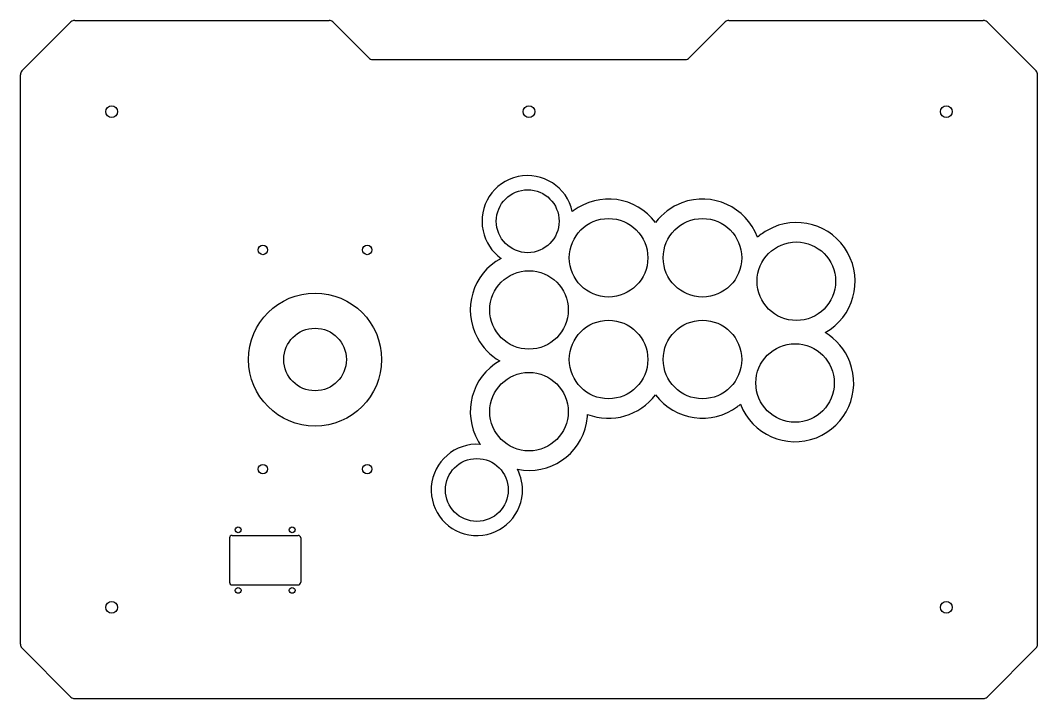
# Model space of a CAD drawing. Header units: millimetres. Extents: x -164 to 226, y -89 to 171.
import ezdxf

# ---------------------------------------------------------------- set-up
doc = ezdxf.new("R2010")
doc.units = ezdxf.units.MM
doc.header["$MEASUREMENT"] = 0
doc.layers.get('0').update_dxf_attribs({"lineweight": 0})

# ---------------------------------------------------------------- blocks, each defined once
blk = doc.blocks.new('Block_0')
at = {"color": 18, "lineweight": 25, "true_color": 0x000000}
for p, q in [((-163.15, 151.98), (-144.33, 170.81)), ((-142.91, 171.39), (-45.4, 171.39)), ((-30.15, 156.98), (-43.98, 170.81)), ((92.67, 156.98), (106.5, 170.81)), ((107.92, 171.39), (205.43, 171.39)), ((206.85, 170.81), (225.67, 151.98)), ((-28.74, 156.39), (91.26, 156.39)), ((-163.74, -67.78), (-163.74, 150.56)), ((226.26, -67.78), (226.26, 150.56)), ((-83.54, -27.01), (-83.54, -44.01)), ((-82.54, -26.01), (-57.24, -26.01)), ((-56.24, -27.01), (-56.24, -44.01)), ((-82.54, -45.01), (-57.24, -45.01)), ((-163.15, -69.19), (-144.33, -88.02)), ((206.85, -88.02), (225.67, -69.19)), ((-142.91, -88.61), (205.43, -88.61))]:
    blk.add_line(p, q, dxfattribs=at)
for centre, radius in [((-128.74, 136.39), 2.25), ((-128.74, 136.39), 2.25), ((-128.74, 136.39), 2.25), ((31.26, 136.39), 2.25), ((31.26, 136.39), 2.25), ((31.26, 136.39), 2.25), ((191.26, 136.39), 2.25), ((191.26, 136.39), 2.25), ((191.26, 136.39), 2.25), ((-70.74, 83.37), 1.8), ((-30.74, 83.37), 1.8), ((-50.74, 41.37), 25.5), ((-70.74, -0.63), 1.8), ((-30.74, -0.63), 1.8), ((-80.24, -23.91), 1.1), ((-59.54, -23.91), 1.1), ((-80.24, -47.11), 1.1), ((-59.54, -47.11), 1.1), ((-128.74, -53.61), 2.25), ((-128.74, -53.61), 2.25), ((-128.74, -53.61), 2.25), ((191.26, -53.61), 2.25), ((191.26, -53.61), 2.25), ((191.26, -53.61), 2.25)]:
    blk.add_circle(centre, radius, dxfattribs=at)
for points in [[(-142.91, 171.39), (-143.44, 171.39), (-143.95, 171.18), (-144.33, 170.81)], [(-43.98, 170.81), (-44.36, 171.18), (-44.87, 171.39), (-45.4, 171.39)], [(107.92, 171.39), (107.39, 171.39), (106.88, 171.18), (106.5, 170.81)], [(206.85, 170.81), (206.47, 171.18), (205.96, 171.39), (205.43, 171.39)], [(-30.15, 156.98), (-29.78, 156.6), (-29.27, 156.39), (-28.74, 156.39)], [(91.26, 156.39), (91.79, 156.39), (92.3, 156.6), (92.67, 156.98)], [(-163.15, 151.98), (-163.53, 151.6), (-163.74, 151.09), (-163.74, 150.56)], [(226.26, 150.56), (226.26, 151.09), (226.05, 151.6), (225.67, 151.98)], [(53.75, 20.36), (63.13, 16.78), (73.74, 19.86), (79.76, 27.89)], [(-82.54, -26.01), (-83.09, -26.01), (-83.54, -26.46), (-83.54, -27.01)], [(-56.24, -27.01), (-56.24, -26.46), (-56.69, -26.01), (-57.24, -26.01)], [(-83.54, -44.01), (-83.54, -44.56), (-83.09, -45.01), (-82.54, -45.01)], [(-57.24, -45.01), (-56.69, -45.01), (-56.24, -44.56), (-56.24, -44.01)], [(-163.74, -67.78), (-163.74, -68.31), (-163.53, -68.82), (-163.15, -69.19)], [(225.67, -69.19), (226.05, -68.82), (226.26, -68.31), (226.26, -67.78)], [(-144.33, -88.02), (-143.95, -88.4), (-143.44, -88.61), (-142.91, -88.61)], [(205.43, -88.61), (205.96, -88.61), (206.47, -88.4), (206.85, -88.02)]]:
    blk.add_open_spline(points, degree=3, dxfattribs=at)
for points, knots in [([(47.87, 98.08), (45.82, 107.53), (36.51, 113.54), (27.06, 111.49), (17.62, 109.45), (11.61, 100.14), (13.66, 90.69), (14.57, 86.45), (17.03, 82.7), (20.56, 80.17)], [0, 0, 0, 0, 1, 1, 1, 2, 2, 2, 3, 3, 3, 3]), ([(79.76, 93.89), (72.29, 103.83), (58.18, 105.84), (48.24, 98.37), (48.12, 98.28), (47.99, 98.18), (47.87, 98.08)], [0, 0, 0, 0, 1, 1, 1, 2, 2, 2, 2]), ([(118.85, 88.24), (114.51, 99.89), (101.54, 105.81), (89.89, 101.47), (85.86, 99.96), (82.34, 97.33), (79.76, 93.89)], [0, 0, 0, 0, 1, 1, 1, 2, 2, 2, 2]), ([(144.75, 51.72), (155.6, 57.79), (159.48, 71.51), (153.41, 82.36), (147.34, 93.21), (133.63, 97.09), (122.78, 91.02), (121.37, 90.24), (120.06, 89.31), (118.85, 88.24)], [0, 0, 0, 0, 1, 1, 1, 2, 2, 2, 3, 3, 3, 3]), ([(20.56, 80.17), (9.63, 74.26), (5.56, 60.61), (11.47, 49.68), (13.45, 46.01), (16.41, 42.96), (20.03, 40.88)], [0, 0, 0, 0, 1, 1, 1, 2, 2, 2, 2]), ([(112.29, 24.21), (116.8, 12.63), (129.84, 6.9), (141.42, 11.41), (153, 15.91), (158.74, 28.96), (154.23, 40.54), (152.41, 45.22), (149.07, 49.16), (144.75, 51.72)], [0, 0, 0, 0, 1, 1, 1, 2, 2, 2, 3, 3, 3, 3]), ([(20.03, 40.88), (9.26, 34.67), (5.55, 20.91), (11.76, 10.14), (12.01, 9.7), (12.28, 9.27), (12.56, 8.84)], [0, 0, 0, 0, 1, 1, 1, 2, 2, 2, 2]), ([(79.76, 27.89), (87.21, 17.95), (101.3, 15.93), (111.24, 23.37), (111.6, 23.64), (111.95, 23.92), (112.29, 24.21)], [0, 0, 0, 0, 1, 1, 1, 2, 2, 2, 2]), ([(26.87, -0.7), (39.07, -3.13), (50.91, 4.79), (53.34, 16.99), (53.56, 18.1), (53.69, 19.23), (53.75, 20.36)], [0, 0, 0, 0, 1, 1, 1, 2, 2, 2, 2]), ([(12.56, 8.84), (2.92, 9.56), (-5.47, 2.33), (-6.19, -7.31), (-6.91, -16.94), (0.32, -25.34), (9.96, -26.06), (19.6, -26.78), (27.99, -19.55), (28.71, -9.91), (28.95, -6.73), (28.31, -3.55), (26.87, -0.7)], [0, 0, 0, 0, 1, 1, 1, 2, 2, 2, 3, 3, 3, 4, 4, 4, 4])]:
    blk.add_open_spline(points, degree=3, knots=knots, dxfattribs=at)
blk = doc.blocks.new('Block_1')
at = {"color": 18, "lineweight": 25, "true_color": 0x000000}
for p, q in [((-163.15, 151.98), (-144.33, 170.81)), ((-142.91, 171.39), (-45.4, 171.39)), ((-30.15, 156.98), (-43.98, 170.81)), ((92.67, 156.98), (106.5, 170.81)), ((107.92, 171.39), (205.43, 171.39)), ((206.85, 170.81), (225.67, 151.98)), ((-28.74, 156.39), (91.26, 156.39)), ((-163.74, -67.78), (-163.74, 150.56)), ((226.26, -67.78), (226.26, 150.56)), ((-163.15, -69.19), (-144.33, -88.02)), ((206.85, -88.02), (225.67, -69.19)), ((-142.91, -88.61), (205.43, -88.61))]:
    blk.add_line(p, q, dxfattribs=at)
for centre, radius in [((-128.74, 136.39), 2.25), ((-128.74, 136.39), 2.25), ((-128.74, 136.39), 2.25), ((31.26, 136.39), 2.25), ((31.26, 136.39), 2.25), ((31.26, 136.39), 2.25), ((191.26, 136.39), 2.25), ((191.26, 136.39), 2.25), ((191.26, 136.39), 2.25), ((30.76, 94.39), 12.05), ((61.76, 80.39), 15.05), ((97.76, 80.39), 15.05), ((133.76, 71.39), 15.05), ((31.26, 60.39), 15.05), ((61.76, 41.39), 15.05), ((97.76, 41.39), 15.05), ((-50.74, 41.39), 12), ((133.26, 32.39), 15.05), ((31.26, 21.39), 15.05), ((11.26, -8.61), 12.05), ((-128.74, -53.61), 2.25), ((-128.74, -53.61), 2.25), ((-128.74, -53.61), 2.25), ((191.26, -53.61), 2.25), ((191.26, -53.61), 2.25), ((191.26, -53.61), 2.25)]:
    blk.add_circle(centre, radius, dxfattribs=at)
for points in [[(-142.91, 171.39), (-143.44, 171.39), (-143.95, 171.18), (-144.33, 170.81)], [(-43.98, 170.81), (-44.36, 171.18), (-44.87, 171.39), (-45.4, 171.39)], [(107.92, 171.39), (107.39, 171.39), (106.88, 171.18), (106.5, 170.81)], [(206.85, 170.81), (206.47, 171.18), (205.96, 171.39), (205.43, 171.39)], [(-30.15, 156.98), (-29.78, 156.6), (-29.27, 156.39), (-28.74, 156.39)], [(91.26, 156.39), (91.79, 156.39), (92.3, 156.6), (92.67, 156.98)], [(-163.15, 151.98), (-163.53, 151.6), (-163.74, 151.09), (-163.74, 150.56)], [(226.26, 150.56), (226.26, 151.09), (226.05, 151.6), (225.67, 151.98)], [(-163.74, -67.78), (-163.74, -68.31), (-163.53, -68.82), (-163.15, -69.19)], [(225.67, -69.19), (226.05, -68.82), (226.26, -68.31), (226.26, -67.78)], [(-144.33, -88.02), (-143.95, -88.4), (-143.44, -88.61), (-142.91, -88.61)], [(205.43, -88.61), (205.96, -88.61), (206.47, -88.4), (206.85, -88.02)]]:
    blk.add_open_spline(points, degree=3, dxfattribs=at)
blk = doc.blocks.new('Block_2')
at = {"color": 18, "lineweight": 25, "true_color": 0x000000}
for p, q in [((-163.15, 151.98), (-144.33, 170.81)), ((-142.91, 171.39), (-45.4, 171.39)), ((-30.15, 156.98), (-43.98, 170.81)), ((92.67, 156.98), (106.5, 170.81)), ((107.92, 171.39), (205.43, 171.39)), ((206.85, 170.81), (225.67, 151.98)), ((-28.74, 156.39), (91.26, 156.39)), ((-163.74, -67.78), (-163.74, 150.56)), ((226.26, -67.78), (226.26, 150.56)), ((-163.15, -69.19), (-144.33, -88.02)), ((206.85, -88.02), (225.67, -69.19)), ((-142.91, -88.61), (205.43, -88.61))]:
    blk.add_line(p, q, dxfattribs=at)
for centre in [(-128.74, 136.39), (-128.74, 136.39), (-128.74, 136.39), (31.26, 136.39), (31.26, 136.39), (31.26, 136.39), (191.26, 136.39), (191.26, 136.39), (191.26, 136.39), (-128.74, -53.61), (-128.74, -53.61), (-128.74, -53.61), (191.26, -53.61), (191.26, -53.61), (191.26, -53.61)]:
    blk.add_circle(centre, 2.25, dxfattribs=at)
for points in [[(-142.91, 171.39), (-143.44, 171.39), (-143.95, 171.18), (-144.33, 170.81)], [(-43.98, 170.81), (-44.36, 171.18), (-44.87, 171.39), (-45.4, 171.39)], [(107.92, 171.39), (107.39, 171.39), (106.88, 171.18), (106.5, 170.81)], [(206.85, 170.81), (206.47, 171.18), (205.96, 171.39), (205.43, 171.39)], [(-30.15, 156.98), (-29.78, 156.6), (-29.27, 156.39), (-28.74, 156.39)], [(91.26, 156.39), (91.79, 156.39), (92.3, 156.6), (92.67, 156.98)], [(-163.15, 151.98), (-163.53, 151.6), (-163.74, 151.09), (-163.74, 150.56)], [(226.26, 150.56), (226.26, 151.09), (226.05, 151.6), (225.67, 151.98)], [(-163.74, -67.78), (-163.74, -68.31), (-163.53, -68.82), (-163.15, -69.19)], [(225.67, -69.19), (226.05, -68.82), (226.26, -68.31), (226.26, -67.78)], [(-144.33, -88.02), (-143.95, -88.4), (-143.44, -88.61), (-142.91, -88.61)], [(205.43, -88.61), (205.96, -88.61), (206.47, -88.4), (206.85, -88.02)]]:
    blk.add_open_spline(points, degree=3, dxfattribs=at)

msp = doc.modelspace()

# ---------------------------------------------------------------- block references
for name in ['Block_0', 'Block_1', 'Block_2']:
    msp.add_blockref(name, (0, 0))

doc.saveas('drawing.dxf')
